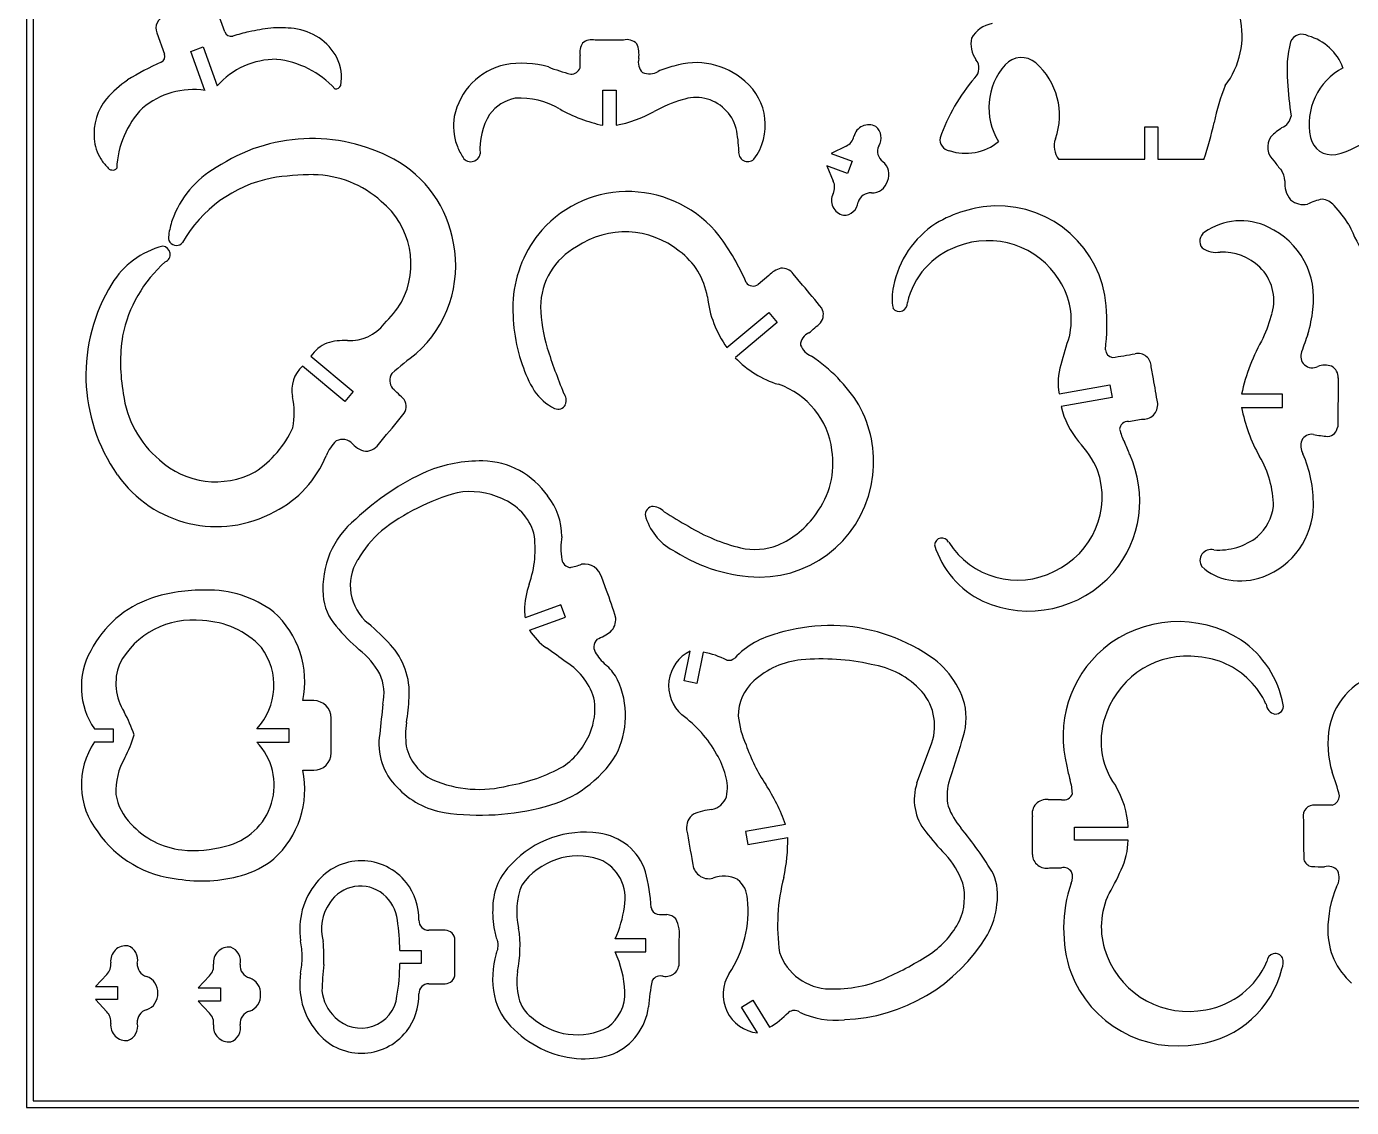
# Model space of a CAD drawing. Extents: x 0 to 615, y -151 to 340.
# Drawn here: x 0 to 304.2, y -150.5 to 97.7 of the extents above; entities that cross this region are included whole.
import ezdxf

# ---------------------------------------------------------------- set-up
doc = ezdxf.new("R2010")
doc.units = 0
doc.header["$MEASUREMENT"] = 0
doc.layers.add('RED', color=1, linetype='CONTINUOUS')
doc.layers.add('WHITE', color=7, linetype='CONTINUOUS')

msp = doc.modelspace()

# ---------------------------------------------------------------- linework, layer by layer
at = {"layer": 'RED', "linetype": 'Continuous'}
for p, q in [((1.5, 338.85), (1.5, -149.03)), ((1.5, -149.03), (613.96, -149.03))]:
    msp.add_line(p, q, dxfattribs=at)
at = {"layer": 'WHITE', "linetype": 'Continuous'}
for p, q in [((0, 340.35), (0, -150.53)), ((45.53, 96.44), (43.76, 101.29)), ((29.9, 96.24), (31.68, 91.34)), ((137.05, 94.57), (130.55, 94.57)), ((37.72, 91.98), (40.54, 93.01)), ((40.98, 83.01), (37.72, 91.98)), ((40.54, 93.01), (43.8, 84.03)), ((132.36, 75), (132.36, 83.09)), ((132.36, 83.09), (135.36, 83.09)), ((135.36, 83.09), (135.36, 75)), ((256.75, 67.19), (256.75, 74.63)), ((256.75, 74.63), (259.75, 74.63)), ((259.75, 74.63), (259.75, 67.19)), ((188.2, 70.24), (184.8, 68.5)), ((184.8, 68.5), (189.58, 66.76)), ((237.03, 67.19), (256.75, 67.19)), ((259.75, 67.19), (270.34, 67.19)), ((188.55, 63.94), (183.77, 65.68)), ((183.77, 65.68), (185.26, 62.17)), ((189.58, 66.76), (188.55, 63.94)), ((170.46, 40.51), (168.01, 38.46)), ((178.2, 38.31), (176.05, 40.87)), ((160.83, 23.95), (170.47, 32.04)), ((170.47, 32.04), (172.4, 29.74)), ((172.4, 29.74), (162.76, 21.65)), ((65.31, 22), (75.01, 13.87)), ((73.08, 11.57), (63.39, 19.7)), ((258.75, 16.81), (258.26, 19.54)), ((237.09, 13.37), (248.75, 15.42)), ((248.75, 15.42), (249.27, 12.47)), ((301.19, 16.98), (301.08, 5.79)), ((75.01, 13.87), (73.08, 11.57)), ((249.27, 12.47), (237.61, 10.41)), ((288.36, 13.24), (278.99, 13.24)), ((288.36, 10.24), (288.36, 13.24)), ((278.99, 10.24), (288.36, 10.24)), ((253.05, 7.02), (256.01, 7.54)), ((133.16, -31.81), (132.09, -28.85)), ((122.72, -35.12), (114.53, -38.1)), ((123.75, -37.94), (122.72, -35.12)), ((115.51, -40.94), (123.75, -37.94)), ((150.99, -52.57), (152.39, -45.72)), ((155.39, -46), (153.93, -53.17)), ((153.93, -53.17), (150.99, -52.57)), ((65.97, -57.11), (63.47, -57.11)), ((15.6, -63.61), (19.91, -63.61)), ((19.91, -63.61), (19.91, -66.61)), ((60.29, -63.61), (52.89, -63.61)), ((60.29, -66.61), (60.29, -63.61)), ((69.97, -69.11), (69.97, -61.11)), ((19.91, -66.61), (15.6, -66.61)), ((52.89, -66.61), (60.29, -66.61)), ((204.47, -76.01), (207.56, -67.62)), ((63.47, -73.11), (65.97, -73.11)), ((230.95, -83.68), (230.95, -89.6)), ((174.26, -85.55), (165.12, -87.16)), ((165.12, -87.16), (165.64, -90.12)), ((240.64, -89.17), (240.64, -86.17)), ((240.64, -86.17), (252.94, -86.17)), ((165.64, -90.12), (174.78, -88.51)), ((252.94, -89.17), (240.64, -89.17)), ((234.91, -95.5), (237.64, -95.5)), ((96.11, -109.85), (92.36, -109.85)), ((98.36, -119.86), (98.36, -112.1)), ((142.18, -111.82), (135.19, -111.82)), ((142.18, -114.82), (142.18, -111.82)), ((149.87, -117.17), (149.87, -111.92)), ((85.7, -114.48), (90.59, -114.48)), ((90.59, -114.48), (90.59, -117.48)), ((135.19, -114.82), (142.18, -114.82)), ((90.59, -117.48), (85.7, -117.48)), ((18.43, -119.97), (15.83, -122.77)), ((42.04, -120.3), (39.44, -123.09)), ((15.83, -122.77), (20.91, -122.77)), ((20.91, -122.77), (20.91, -125.77)), ((39.44, -123.09), (44.53, -123.09)), ((44.53, -123.09), (44.53, -126.09)), ((92.36, -122.11), (96.11, -122.11)), ((20.91, -125.77), (15.83, -125.77)), ((15.83, -125.77), (18.43, -128.56)), ((44.53, -126.09), (39.44, -126.09)), ((39.44, -126.09), (42.04, -128.89)), ((164.2, -127.46), (166.75, -125.89)), ((167.85, -133.42), (164.2, -127.46)), ((166.75, -125.89), (170.58, -132.12)), ((0, -150.53), (615.46, -150.53))]:
    msp.add_line(p, q, dxfattribs=at)
for centre, radius, start, end in [((32.72, 97.27), 3, 110, 200), ((58.24, 72.46), 24.95, 82.6068, 94.99), ((223.18, 91.29), 7.24, 101.8426, 148.8535), ((260.15, 95.64), 18.98, 322.637, 13.0232), ((46.94, 96.95), 1.5, 200, 285.6654), ((77.51, -12.07), 111.72, 103.6816, 105.6654), ((64.43, 31.36), 66.48, 97.2251, 101.5815), ((60.07, 84.62), 12.65, 27.9705, 83.7643), ((129.82, 91.38), 3.28, 77.1049, 130.3291), ((137.86, 91.42), 3.25, 45.2111, 104.3077), ((223.24, 93.73), 6.39, 168.1508, 214.8778), ((292.88, 93.02), 2.89, 59.3792, 156.8203), ((291.15, 84.05), 11.89, 20.548, 74.4137), ((30.27, 90.83), 1.5, 294.6574, 20), ((130.81, 91.79), 3.75, 146.2684, 191.2638), ((134.05, 91.23), 6.59, 352.4433, 22.3294), ((316.6, 87.66), 27.17, 166.1501, 185.4943), ((54.77, 35.02), 59.46, 113.6753, 122.0668), ((57.29, 72.24), 17.92, 89.6305, 138.8282), ((55.21, 69.16), 21.1, 42.3011, 84.0297), ((62.11, 85.99), 10.22, 349.7078, 26.5284), ((113.18, 74.03), 15.24, 102.4598, 168.7444), ((113.79, 67.47), 21.79, 73.8321, 100.31), ((137.82, 135.45), 50.37, 249.0998, 255.2018), ((75.1, 90.35), 52.04, 357.6422, 0.7879), ((143.71, 89.46), 3.25, 164.02, 226.6028), ((154.56, 65.03), 24.31, 104.1592, 113.1468), ((153.74, 72.43), 16.96, 48.6393, 107.5862), ((215.66, 88.13), 3.04, 312.9068, 39.7629), ((235.72, 79.07), 14.75, 138.2913, 211.8714), ((228.44, 85.56), 5, 48.9978, 138.2913), ((221.28, 77.32), 15.92, 340.1782, 48.9979), ((38.85, 62.94), 27.37, 124.8536, 138.5217), ((125.06, 88.9), 2.15, 267.2304, 341.1967), ((142.96, 90.87), 4.05, 248.4982, 300.4108), ((250.22, 57.94), 42.86, 139.2857, 160.6821), ((309.25, 75.22), 14.75, 118.1286, 191.7087), ((38.27, 65.24), 17.97, 81.2996, 130.3427), ((70.95, 84.67), 1.31, 264.2983, 337.2541), ((156.48, 75.08), 13.16, 323.3135, 49.955), ((317.14, 67.02), 45.26, 157.7926, 169.0368), ((405.16, 92.68), 115.86, 183.7745, 187.7411), ((28.39, 73), 12.89, 141.232, 184.7838), ((114.12, 71.68), 9.73, 101.3275, 143.2229), ((113.25, 63.14), 18.12, 59.6066, 93.299), ((158.41, 53.05), 28.89, 105.8271, 119.7034), ((153.72, 71.91), 9.48, 46.0736, 109.5984), ((297.61, 83.96), 15.92, 281.0021, 349.8218), ((41.71, 64.3), 21.02, 135.8605, 177.7426), ((110.7, 74.8), 12.66, 169.9851, 199.9127), ((118.95, 69.72), 14.83, 148.3054, 184.9142), ((139.54, 108.96), 34.71, 240.4531, 258.0616), ((129.67, 104.56), 30.1, 280.8957, 298.6485), ((153.79, 71.84), 9.48, 14.9805, 46.6972), ((287.03, 77.6), 3.37, 291.3666, 351.1168), ((135.71, 68.58), 27.84, 1.0423, 11.8378), ((193.4, 71.59), 3.54, 63.0967, 166.0835), ((192.88, 72.14), 3.36, 326.2527, 51.0025), ((196.89, 92.32), 77.63, 341.1099, 347.5799), ((299.37, 58.42), 19.51, 124.6924, 134.3341), ((26.23, 72.81), 10.72, 184.763, 210.9533), ((65.55, 32.43), 39.53, 61.6532, 123.7817), ((114.17, 76.29), 16.43, 200.6659, 210.745), ((186.92, 73.07), 3.1, 294.2288, 348.3907), ((198.35, 69.05), 2.94, 155.4793, 234.5819), ((212.34, 71.73), 2.6, 171.3756, 259.8035), ((215.64, 80.46), 11.89, 251.5646, 309.452), ((240.89, 70.25), 4.93, 160.1782, 218.4103), ((289.21, 70), 4.21, 145.6757, 229.8618), ((299.69, 73.24), 5, 191.7087, 281.0021), ((25.54, 72.66), 10.05, 212.23, 226.2002), ((71.39, 43.49), 27.03, 9.435, 61.4305), ((102.02, 68.84), 2.19, 205.8863, 349.5433), ((165.62, 68.78), 2.1, 171.5331, 312.1461), ((19.76, 66.1), 1.37, 210.7117, 314.6092), ((54.73, 45.64), 22.6, 119.5898, 160.3923), ((194.28, 63.71), 3.77, 336.2699, 51.1996), ((311.07, 84.19), 30.12, 215.3235, 220.4577), ((284.96, 62.26), 3.98, 0.3375, 36.758), ((62.21, 33.22), 30.26, 101.4061, 150.5982), ((66.28, -2.08), 65.75, 90.303, 98.7999), ((65.56, 39.93), 23.73, 47.9157, 89.1055), ((182.46, 60.82), 3.1, 331.6093, 25.7712), ((194.11, 63.25), 3.77, 268.8004, 343.7301), ((294.53, 61.56), 5.63, 172.553, 220.6975), ((138.13, 33.17), 26.61, 38.1809, 138.1553), ((188.37, 57.79), 3.54, 153.9165, 256.9033), ((193.8, 56.54), 2.94, 85.4181, 164.5207), ((293.24, 61.46), 4.66, 230.0978, 281.1618), ((300.36, 44.42), 13.93, 101.7687, 116.4767), ((297.12, 54.1), 3.98, 38.4954, 84.3532), ((69.67, 43.13), 18.62, 332.0243, 50.698), ((187.63, 57.7), 3.36, 268.9975, 353.7473), ((223.53, 27.87), 28.65, 92.4878, 120.8861), ((222.97, 31.48), 25.03, 4.7914, 91.5569), ((279.39, 36.89), 28.67, 32.2582, 43.368), ((52.25, 47.06), 19.79, 161.8554, 172.0417), ((220.91, 33.79), 22.24, 122.9236, 168.9916), ((278.82, 38.59), 14.49, 64.2497, 125.0303), ((365.32, 79.26), 67.36, 203.6933, 217.8945), ((34.4, 49.26), 1.83, 162.9974, 269.5608), ((139.16, 33.01), 27.49, 139.3282, 175.6292), ((137.43, 30.75), 19.78, 50.9206, 124.1912), ((116.7, 18), 52.86, 23.3226, 36.7437), ((271.84, 48.41), 2.44, 123.3715, 219.5504), ((277.7, 35.39), 17.85, 351.3571, 65.4719), ((36.06, 28.57), 19.28, 104.2909, 148.7293), ((31.11, 45.36), 1.9, 293.4869, 84.4392), ((34.42, 49.31), 1.88, 268.8782, 319.2657), ((71.44, 42.78), 27.11, 311.786, 10.9281), ((133.94, 33.13), 15.92, 118.6257, 179.3056), ((140.38, 33.03), 16.17, 9.1675, 53.9523), ((219.75, 30.28), 17.94, 109.8144, 167.1073), ((220.77, 29.2), 19.31, 31.715, 111.5748), ((273.11, 51.1), 5.28, 233.4082, 280.4071), ((274.45, 33.18), 12.73, 46.7103, 91.759), ((52.35, 20.47), 30.92, 131.496, 168.4873), ((174.45, 37), 5.32, 103.8008, 138.7168), ((173.54, 39.13), 3.06, 34.8188, 96.6732), ((275.74, 34.8), 10.67, 344.2558, 45.7893), ((53.52, 17.64), 39.88, 148.3247, 215.0103), ((166.85, 40.07), 1.98, 215.141, 305.5959), ((20.36, -96.39), 207.51, 38.5684, 40.4775), ((210.05, 35.26), 11.31, 165.807, 191.45), ((223.19, 30.26), 16.7, 346.8379, 32.9902), ((61.81, 49.82), 28.79, 314.8863, 327.6023), ((150.76, 32.83), 39.08, 176.6648, 199.0106), ((180.65, 38.26), 24.45, 186.2357, 215.8262), ((200.45, 34.08), 1.83, 215.4407, 6.5576), ((196.74, 29.41), 51.34, 353.3683, 4.6459), ((158.8, 35.11), 40.82, 182.4975, 196.0059), ((179.97, 31.53), 3, 321.6537, 28.7579), ((249.42, 41.64), 37.87, 335.8768, 345.0951), ((268.99, 35.04), 26.46, 342.4583, 354.9442), ((74.31, 35.44), 9.87, 266.4867, 322.4145), ((147.31, 67.24), 51.36, 309.0045, 312.983), ((61.75, 20.5), 40.16, 171.2154, 190.1847), ((72.26, 17.29), 8.39, 113.1157, 145.8416), ((73.16, 10.44), 15.16, 87.9521, 106.0644), ((180.9, 24.41), 3.19, 113.4734, 178.1126), ((182.26, 26.5), 4.96, 203.6418, 245.7221), ((319.11, -1.55), 84.44, 160.6309, 165.1941), ((322.97, 3.71), 45, 150.0616, 167.7742), ((510.46, -52.28), 230.33, 159.8482, 160.9228), ((154.84, -63.44), 108.01, 127.2264, 131.0533), ((267.22, 71.76), 155.24, 197.9757, 202.0355), ((179.24, 37.22), 22.68, 223.3737, 253.0621), ((159.82, -8.82), 36.95, 32.1179, 56.4829), ((249.69, 23.63), 1.96, 184.2718, 259.3459), ((232.37, 140.69), 120.19, 278.109, 280.6317), ((255.18, 19.54), 3.09, 0.0566, 101.8087), ((295.25, 21.99), 2.67, 157.8242, 298.0724), ((68.31, 14.2), 7.39, 131.8228, 191.5835), ((142.57, 29.54), 30.27, 198.1751, 210.7939), ((252.46, 15.83), 15.57, 164.3474, 189.1071), ((298.14, 15.05), 4.86, 71.482, 109.5533), ((298.32, 17.12), 2.88, 357.1454, 61.7622), ((86.34, 16.39), 2.92, 146.2212, 218.227), ((166.7, -1.85), 18.37, 7.0104, 71.1366), ((-5919.69, -1074.08), 6274.01, 9.960704, 10.013099), ((45.82, 16.38), 23.78, 187.1951, 229.9218), ((43.19, 8.97), 18.28, 349.2585, 11.8287), ((28.38, -46.61), 82.72, 45.1357, 47.7076), ((126.53, 20.88), 12.09, 214.4421, 244.083), ((121.32, 11.82), 2.63, 338.5135, 40.3324), ((84.17, 10.45), 3, 319.3529, 31.6129), ((122.07, 11.73), 1.91, 244.6324, 332.5345), ((167.61, -2.27), 26.9, 353.4122, 29.1212), ((255.32, 14.21), 18.11, 192.0924, 220.6878), ((256.42, 10.85), 3.33, 262.9553, 5.2753), ((315.57, 17.3), 37.26, 190.932, 209.4579), ((-1169.71, 1055.96), 1635.58, 319.90246, 320.17647), ((252.92, 5.1), 1.93, 86.178, 177.2988), ((39.3, 15.45), 23.98, 303.3802, 335.6361), ((263.83, 8.41), 13.23, 194.1179, 207.4516), ((295.05, 1.59), 2.47, 79.9015, 155.4126), ((301.5, 34.59), 31.15, 258.8685, 265.0208), ((298.55, 6.08), 2.54, 275.4524, 353.428), ((77.69, -4.42), 9.56, 133.3807, 158.161), ((72.59, -0.18), 3.07, 41.7363, 118.4096), ((78.36, 4.55), 4.39, 217.6195, 270.2096), ((77.3, 4.71), 4.68, 283.2243, 331.7465), ((165.8, -2.63), 19.36, 323.3369, 8.9963), ((223.79, -14.13), 24.29, 24.2421, 42.8826), ((217.9, -13.71), 37.75, 20.3234, 25.1097), ((296.65, 1.4), 4.04, 162.4532, 206.9872), ((43.43, 12.26), 19.11, 227.4252, 298.2957), ((45.37, 8.85), 25.39, 297.3363, 337.4856), ((104.35, -35.36), 33.3, 89.2972, 111.9667), ((104.34, -20.65), 18.6, 34.5045, 88.7197), ((230.13, -11.19), 25.49, 319.694, 24.5695), ((263.25, -12.72), 23.07, 0.5819, 30.4888), ((267.77, -11.78), 27.72, 358.9689, 24.1651), ((43.65, 10.63), 27.77, 214.8383, 298.8169), ((116.22, -58.15), 58.93, 114.3774, 133.5894), ((168.19, -2.45), 26.31, 270.1629, 353.6549), ((228.27, -10.33), 18.72, 294.5721, 19.2607), ((101.85, -26.24), 17.14, 64.865, 99.923), ((111.97, -56.93), 49.33, 105.3688, 128.1835), ((104.55, -22.4), 12.54, 17.4594, 68.5988), ((108.08, -19.37), 14.83, 359.8189, 38.6205), ((144, -14.4), 1.91, 104.7062, 202.2905), ((154.83, -11.03), 13.24, 198.0115, 243.6803), ((143.68, -16.23), 3.68, 42.5092, 92.6832), ((239.19, 136.21), 176.34, 238.2518, 240.3659), ((164.11, -2.17), 21, 293.5459, 325.0834), ((275.27, -11.1), 11.14, 311.5212, 352.8551), ((277.85, -12.12), 17.63, 290.1865, 359.4881), ((88.25, -31.2), 20.19, 128.8296, 184.9197), ((98.57, -37.74), 26, 131.0938, 150.0537), ((173.72, 18.5), 41.67, 238.5727, 256.4651), ((92.8, -22.31), 24, 340.3522, 8.7963), ((137.04, -22.06), 14.37, 169.3967, 190.6428), ((210.2, -21.5), 1.74, 27.7959, 174.354), ((227.51, -10.87), 18.57, 211.9075, 297.3943), ((273.72, -8.14), 14.4, 265.6835, 308.324), ((169.13, 8.86), 37.62, 237.5764, 268.686), ((167.26, -7.63), 14.76, 257.1373, 290.8157), ((228.76, -15.14), 21.21, 196.9467, 244.3121), ((271.94, -24.91), 2.5, 73.9058, 215.045), ((85.55, -30.67), 11.2, 148.1756, 230.9502), ((125.28, -24.21), 2.42, 192.1298, 257.688), ((118.82, -0.68), 26.57, 282.9132, 288.9944), ((128.14, -29.8), 4.06, 13.496, 99.4624), ((277.94, -17.67), 11.83, 227.1608, 260.8771), ((133.92, -36.69), 19.57, 161.1854, 179.2195), ((230.14, -10.8), 25.73, 245.7232, 319.0069), ((278.79, -15), 14.61, 259.2549, 290.6232), ((40.34, -68.97), 37.25, 88.8768, 108.2552), ((41.7, -56.85), 25.13, 53.0956, 91.4295), ((79.89, -32.14), 11.79, 183.8513, 221.8583), ((65.07, -58.37), 73.09, 16.0679, 21.3135), ((36.55, -56.75), 24.45, 108.7905, 153.0854), ((123.88, -36.3), 9.52, 180.7936, 190.9228), ((38.08, -57.52), 18.92, 82.9179, 152.291), ((39.75, -58.17), 19.44, 43.1141, 88.0451), ((42.21, -52.82), 21.69, 348.6021, 47.7822), ((31.65, -92.88), 71.12, 43.1129, 48.7976), ((131.32, -38.43), 4, 314.5609, 4.1093), ((264.45, -65.76), 26.79, 57.2486, 129.8774), ((105.35, -11.92), 44.28, 219.3577, 229.1572), ((127.54, -33.3), 14.25, 212.4108, 235.0713), ((122.69, -24.52), 20.28, 294.283, 304.2955), ((177.08, -61.03), 19.9, 103.1974, 136.6004), ((184.55, -81.35), 41.48, 90.85, 106.85), ((184.61, -80.18), 40.31, 58.0339, 90.9572), ((42.19, -53.62), 14.63, 316.9487, 36.6303), ((64.87, -60.14), 18.69, 29.4764, 51.9503), ((71.61, -55.32), 16.28, 356.1829, 42.7417), ((13.58, -195.31), 183.83, 53.1083, 54.8645), ((132.79, -44.8), 2.51, 134.5103, 218.5614), ((264.55, -65.36), 26.55, 130.591, 194.8573), ((265.82, -62.28), 23.13, 10.5342, 55.4416), ((29.57, -53.95), 16.98, 150.8286, 214.6403), ((116.33, -60.7), 14.55, 14.1248, 58.4709), ((140.97, -39.79), 12.09, 212.9706, 230.968), ((156.39, -53.71), 8.94, 116.5651, 228.453), ((152.06, -65.22), 19.5, 63.2703, 80.1658), ((161.28, -45.78), 2.06, 257.6585, 310.3627), ((179.69, -66.59), 18.91, 95.438, 132.2066), ((182.67, -99.32), 51.78, 77.3853, 95.2822), ((196.21, -63.44), 19.99, 16.4705, 60.8257), ((266.63, -66.73), 19.84, 82.9492, 159.5235), ((267.58, -65.75), 18.77, 45.0516, 85.4867), ((32.82, -53.11), 12.3, 159.1128, 212.4624), ((70.89, -55.48), 11.21, 347.5646, 23.9035), ((125.23, -57.79), 11.84, 27.6401, 46.6467), ((190.9, -68.52), 19.97, 42.6711, 81.148), ((314.86, -66.41), 16.04, 101.45, 167.8774), ((117.79, -60.58), 19.75, 332.7528, 24.7979), ((174.23, -60.59), 10.8, 132.1165, 180.4885), ((267.65, -65.66), 18.65, 24.6516, 44.9898), ((65.97, -61.11), 4, 0, 90), ((36.49, -53.8), 51.43, 350.6447, 357.0935), ((115.65, -58.81), 14.88, 337.5233, 6.4235), ((196.4, -62.89), 12.12, 337.0564, 40.7226), ((200.89, -61.05), 14.85, 338.7592, 12.7534), ((-6.4, -75.22), 32.74, 18.2633, 28.2667), ((3043.03, -374.45), 2978.07, 173.89822, 174.03069), ((135.23, -82.03), 26.45, 28.5902, 54.8486), ((184.6, -58.47), 21.28, 185.9615, 204.3245), ((264.19, -66.42), 17.46, 157.6901, 215.7865), ((287.22, -57.63), 2.62, 185.3941, 257.6167), ((286.78, -58.38), 1.81, 266.0063, 10.5342), ((110.1, -65.15), 23.06, 172.5397, 186.0159), ((321.85, -67.04), 23.02, 169.9951, 196.4347), ((30.14, -76.41), 17.54, 146.0048, 218.1581), ((1.85, -58.88), 23.64, 331.2773, 345.0971), ((42.55, -76.53), 14.32, 282.5786, 43.8282), ((94.84, -67.03), 13.92, 170.5421, 225.6024), ((113.94, -58.43), 16.61, 304.0273, 338.5817), ((1863.62, -583.35), 1728.02, 162.59405, 162.92846), ((65.97, -69.11), 4, 270, 0), ((98.46, -64.91), 11.6, 193.2696, 243.4717), ((112.54, -55.29), 26.94, 284.2232, 327.8569), ((143.53, -78.49), 17.49, 14.0096, 31.4136), ((205.19, -53.15), 42.39, 199.4046, 213.2448), ((35.52, -77.84), 15.01, 149.6019, 183.0897), ((104.44, -38.83), 38.3, 279.4201, 299.38), ((278.1, -64.84), 39.89, 190.5776, 195.2506), ((42.21, -77.39), 21.69, 312.2185, 11.3979), ((103.92, -50.57), 26.91, 246.7134, 284.6246), ((151.13, -77.16), 9.81, 348.2111, 17.2181), ((215.49, -79.81), 11.66, 160.935, 219.5203), ((229.48, -78.68), 10.67, 1.2548, 18.2842), ((264.42, -87.66), 38.06, 13.2363, 21.7529), ((32.44, -76.8), 12.05, 188.8245, 225.3927), ((98.89, -64.27), 18.75, 222.6754, 260.8947), ((136.7, -98.38), 39.69, 18.8651, 33.6531), ((222.37, -78.93), 11.01, 164.8726, 192.7524), ((238.19, -77.88), 2.04, 255.2084, 343.8486), ((233.18, -86.98), 19.78, 2.3388, 31.5736), ((299.2, -78.92), 2.26, 285.2362, 359.3771), ((104.23, -26.41), 56.99, 261.6241, 285.193), ((158.68, -95.8), 13.77, 95.4755, 113.6101), ((156.48, -77.68), 4.5, 281.3415, 340.7773), ((226.65, -75.89), 15.98, 200.0369, 220.6091), ((234.16, -83.08), 3.26, 82.7782, 190.5841), ((235.34, -890.33), 810.48, 89.83549, 90.05484), ((295.71, -83.69), 2.62, 99.3541, 198.7235), ((298.67, -665.98), 584.88, 89.88942, 90.33174), ((155.3, -86.27), 3.75, 124.6799, 187.366), ((591.81, -86.79), 298.59, 179.5668, 181.2988), ((37.31, -72.67), 25.53, 214.8138, 264.3537), ((37.78, -72.89), 18.61, 222.1147, 263.5365), ((128.11, -110.07), 22.74, 81.7018, 137.1428), ((129.93, -100.28), 12.79, 17.6912, 83.4571), ((3830, 556), 3734.15, 189.91147, 190.02951), ((259.34, -46.34), 66.82, 217.7321, 223.5752), ((145.93, -142.7), 88.8, 30.983, 39.4383), ((38.52, -66.43), 25.11, 263.5248, 286.5457), ((135.24, -89.3), 39.55, 347.7275, 1.1427), ((1826.25, -90.32), 1595.3, 179.97426, 180.07722), ((236.79, -88.99), 16.15, 334.5271, 359.3348), ((43.13, -76.13), 22.06, 286.4311, 308.2483), ((76.89, -107.05), 13.16, 38.2188, 141.6949), ((126.63, -108.54), 15.76, 71.9001, 144.879), ((127.79, -102.49), 9.69, 348.1714, 67.312), ((197.89, -104.93), 18.09, 19.1631, 43.8506), ((234.22, -92.3), 3.27, 182.9104, 282.1215), ((295.48, -93), 2.25, 194.1399, 259.847), ((40.22, -63.09), 35.41, 261.1877, 284.9705), ((120.77, -104.62), 13.69, 132.9976, 179.1461), ((108.61, -105.88), 34.82, 2.0272, 15.8111), ((156.74, -94.18), 3.82, 182.1259, 283.1631), ((210.02, -101.8), 12.97, 350.8757, 21.7623), ((238.18, -97.48), 2.05, 30.1351, 105.3443), ((237.35, -97.64), 2.86, 331.5861, 24.5249), ((175.13, -60.87), 83.92, 330.5313, 335.3055), ((297.29, -33.66), 61.59, 267.9442, 270.6858), ((298.87, -97.98), 2.85, 39.4391, 107.1895), ((297.31, -97.76), 4.09, 329.3288, 22.9404), ((79.7, -109.65), 16.97, 140.6689, 188.776), ((76.67, -108.08), 8.38, 51.3054, 146.8912), ((76.65, -107.24), 13.46, 358.6979, 38.2188), ((128.6, -105.53), 16.05, 157.8146, 193.6666), ((160.13, -104.14), 6.72, 61.8699, 111.9977), ((159.49, -102.94), 6.07, 2.5922, 51.2214), ((215.57, -108.69), 43.11, 165.236, 188.3106), ((202.43, -102.26), 12.96, 335.2913, 14.6144), ((270.37, -109.41), 32.23, 161.155, 198.2244), ((322.97, -109.5), 24.15, 156.4515, 180.8186), ((75.96, -108.66), 9.27, 6.9738, 50.0918), ((139.92, -105.39), 25.78, 326.0678, 6.0497), ((264.33, -109.05), 17.55, 156.8878, 202.5315), ((78.34, -109.56), 10.59, 145.1226, 195.5137), ((127.65, -105.79), 20.62, 176.1932, 191.4884), ((111.05, -101.02), 26.45, 335.9006, 352.4915), ((145.37, -104.24), 2, 191.691, 253.6895), ((146.55, -89.91), 16.34, 263.9, 271.7162), ((146.87, -109.24), 3, 42.7449, 86.7869), ((205.73, -102.42), 17.15, 330.2795, 355.1987), ((45.8, -114.07), 39.9, 359.4183, 9.4366), ((92.36, -107.6), 2.25, 178.6979, 270), ((84.4, -113.57), 28.92, 348.5429, 8.4524), ((142.78, -110.69), 7.19, 350.1481, 29.0265), ((196.22, -98.53), 20.18, 304.1797, 333.0515), ((41.86, -116.46), 21.48, 1.2978, 11.3413), ((30.15, -115.98), 38.15, 357.4085, 5.3915), ((96.11, -112.1), 2.25, 0, 90), ((120.38, -107.52), 13.15, 190.4013, 202.378), ((104.39, -113.32), 3.91, 331.4652, 11.7512), ((186.29, -90.38), 40.01, 272.1726, 329.1156), ((314.86, -109.94), 16.05, 179.6405, 228.542), ((22.85, -116.92), 3.54, 83.0967, 186.0835), ((22.18, -116.58), 3.36, 346.2527, 71.0025), ((46.46, -117.25), 3.54, 83.0967, 186.0835), ((45.79, -116.91), 3.36, 346.2527, 71.0025), ((127.65, -120.85), 20.62, 164.0501, 191.2015), ((112.21, -125.26), 25.24, 3.0557, 24.4347), ((184.69, -110.85), 12.47, 199.0658, 268.7468), ((167.19, -53.26), 73.96, 294.0692, 303.0793), ((286.72, -117.09), 1.92, 28.1441, 177.8392), ((16.26, -117.75), 3.1, 314.2288, 8.3907), ((28.37, -117.61), 2.94, 175.4793, 254.5819), ((39.87, -118.07), 3.1, 314.2288, 8.3907), ((51.98, -117.94), 2.94, 175.4793, 254.5819), ((41.86, -115.49), 21.48, 348.6587, 358.7022), ((160.81, -127.12), 93.03, 174.1888, 177.9237), ((45.8, -117.88), 39.9, 349.7533, 0.5817), ((146.77, -117.35), 3.1, 259.5608, 3.2435), ((266.77, -108.45), 20.04, 201.4372, 281.4853), ((267.65, -109.69), 18.65, 279.6063, 336.8887), ((284.5, -117.2), 4.04, 338.4099, 14.5617), ((26.37, -124.02), 3.77, 356.2699, 71.1996), ((49.99, -124.35), 3.77, 356.2699, 71.1996), ((79.7, -122.31), 16.97, 171.224, 219.3311), ((96.11, -119.86), 2.25, 270, 0), ((128.84, -121.61), 16.26, 171.899, 193.5673), ((187.29, -130.23), 44.52, 168.5112, 176.4143), ((145.64, -122.74), 2.41, 76.2719, 145.1436), ((168.88, -124.54), 8.94, 147.8118, 263.4349), ((185.47, -94.25), 29.07, 267.9358, 294.13), ((264.3, -110.15), 26.26, 200.8261, 280.507), ((265.82, -113.07), 23.13, 278.1284, 345.9479), ((26.37, -124.51), 3.77, 288.8004, 3.7301), ((49.99, -124.84), 3.77, 288.8004, 3.7301), ((77.39, -122.78), 9.6, 185.8036, 227.2579), ((76.65, -124.72), 13.46, 321.7812, 1.3021), ((92.36, -124.36), 2.25, 90, 181.3021), ((127.49, -124.19), 9.93, 307.2957, 1.6107), ((76.81, -123.99), 8.32, 224.5964, 353.1411), ((121.37, -121.86), 14.26, 192.1283, 228.9363), ((120.6, -123.51), 7.81, 194.1834, 233.7429), ((129.15, -125.56), 13.83, 293.9111, 352.1695), ((16.26, -130.79), 3.1, 351.6093, 45.7712), ((28.37, -130.92), 2.94, 105.4181, 184.5207), ((39.87, -131.11), 3.1, 351.6093, 45.7712), ((51.98, -131.25), 2.94, 105.4181, 184.5207), ((126.4, -118.35), 15.48, 227.7351, 297.3544), ((160.88, -115.2), 19.5, 299.8342, 316.1774), ((176.28, -130.41), 2.16, 56.7105, 128.0382), ((185.71, -111.46), 19.03, 244.3306, 276.3323), ((22.85, -131.62), 3.54, 173.9165, 276.9033), ((22.18, -131.95), 3.36, 288.9975, 13.7473), ((46.46, -131.94), 3.54, 173.9165, 276.9033), ((45.79, -132.28), 3.36, 288.9975, 13.7473), ((76.89, -124.91), 13.16, 218.3051, 321.7812), ((128.39, -116.12), 23.25, 225.186, 267.5018), ((127.95, -118.69), 20.66, 268.4057, 289.2386)]:
    msp.add_arc(centre, radius, start, end, dxfattribs=at)

doc.saveas('drawing.dxf')
